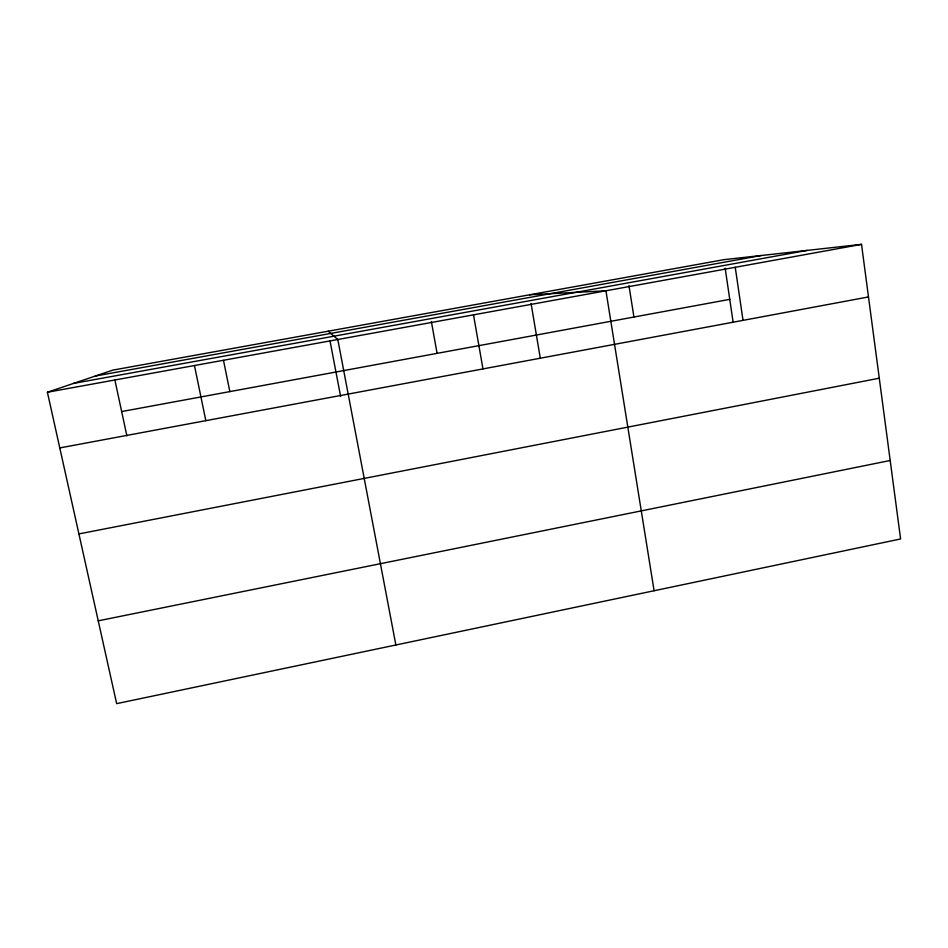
<?xml version="1.0" encoding="UTF-8"?>
<svg xmlns="http://www.w3.org/2000/svg" width="948" height="948" viewBox="0 0 948 948"><rect width="100%" height="100%" fill="white"/><g stroke="black" fill="none" stroke-linecap="round" stroke-linejoin="round"><path stroke-width="1.42" d="M47.4 392.247L112.765 370.135L723.905 259.669L861.519 244.359L900.6 538.962L116.663 703.641L47.4 392.247L861.519 244.359M98.248 620.833L890.184 460.491M78.909 533.914L879.27 378.205M59.783 447.93L868.498 296.937M121.664 411.562L729.759 299.355M95.286 376.048L761.208 255.522M73.494 383.419L807.186 250.402M529.6 294.792L605.938 290.787L654.096 590.746M328.162 331.196L337.808 339.491L395.873 644.984M114.909 380.136L126.878 435.831M194.459 365.537L205.823 420.663M223.503 360.406L229.831 391.607M330.046 341.055L340.628 396.477M431.364 321.514L437.087 353.367M473.502 314.843L482.97 368.914M531.058 303.419L540.313 358.261M628.974 285.632L633.928 317.035M735.245 267.3L743.019 320.365M725.161 268.177L733.136 322.261"/></g></svg>
